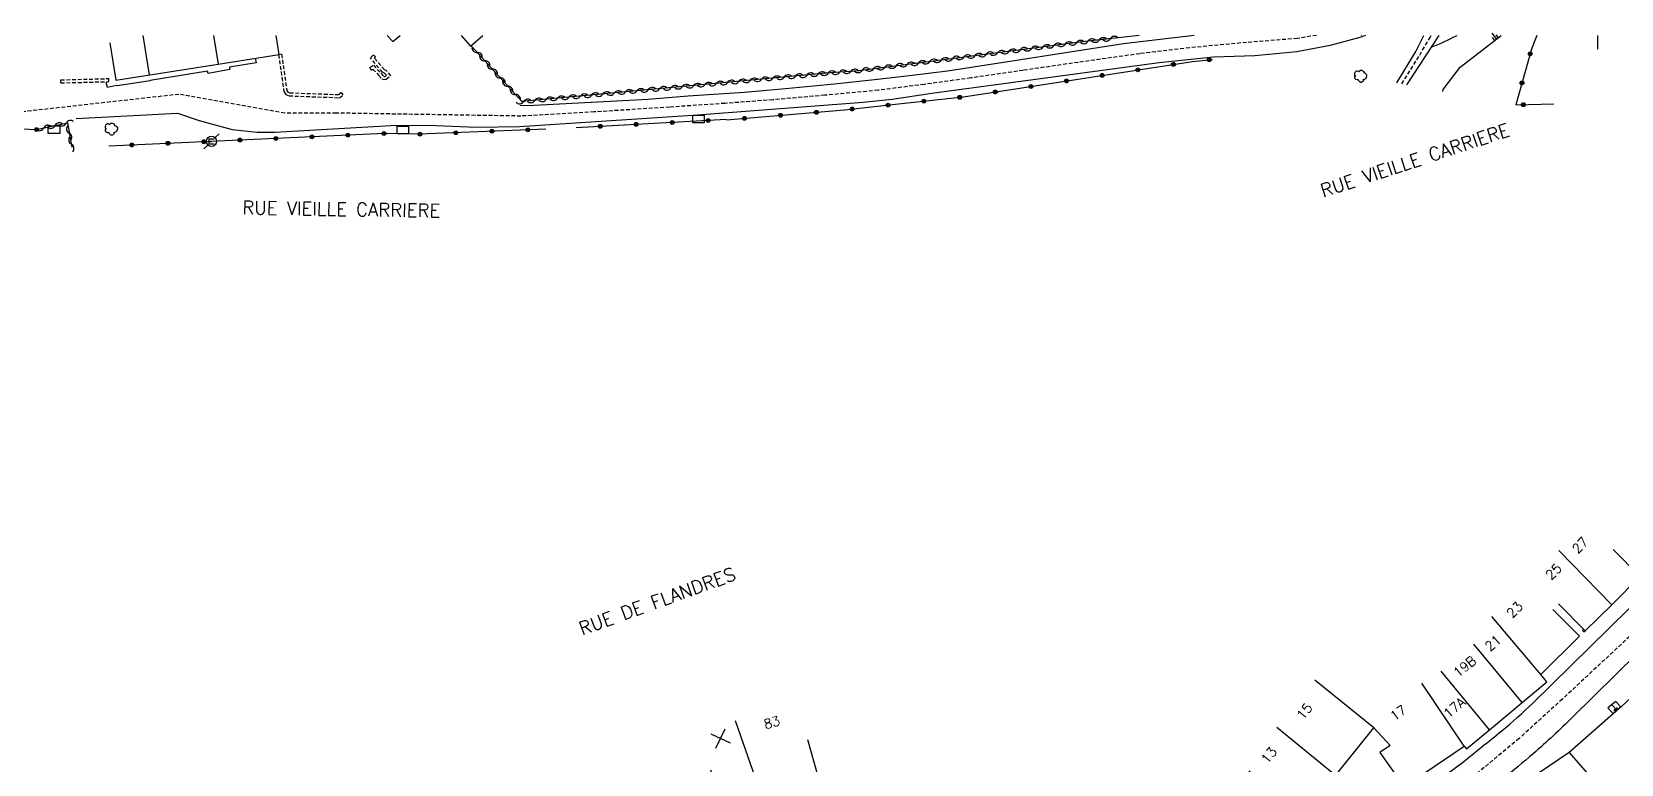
# Model space of a CAD drawing. Header units: millimetres. Extents: x 114000 to 119599, y 121000 to 124063.
# Drawn here: x 114334.6 to 114544.1, y 121903.9 to 122000.5 of the extents above; entities that cross this region are included whole.
import ezdxf
from ezdxf.enums import TextEntityAlignment as Align

# ---------------------------------------------------------------- set-up
doc = ezdxf.new("R2010")
doc.units = ezdxf.units.MM
doc.linetypes.add('DASHED', pattern=[0.75, 0.5, -0.25])
doc.layers.get('0').update_dxf_attribs({"linetype": 'CONTINUOUS'})
for name, color, linetype in [('W0001', 6, 'DASHED'), ('W0008', 7, 'CONTINUOUS'), ('W0100', 7, 'CONTINUOUS'), ('W0105', 7, 'CONTINUOUS'), ('W0112', 1, 'DASHED'), ('W0211', 2, 'CONTINUOUS'), ('W0300', 7, 'CONTINUOUS'), ('W0310', 3, 'CONTINUOUS'), ('W0322', 7, 'CONTINUOUS'), ('W0471', 7, 'CONTINUOUS'), ('W0989', 7, 'CONTINUOUS'), ('W0991', 7, 'CONTINUOUS'), ('W1102', 7, 'CONTINUOUS'), ('W1471', 7, 'CONTINUOUS')]:
    doc.layers.add(name, color=color, linetype=linetype)
doc.styles.get("Standard").update_dxf_attribs({"font": 'romans.shx', "width": 0.85})

# ---------------------------------------------------------------- blocks, each defined once
blk = doc.blocks.new('T300')
for p, q in [((-0.8, 0.51), (-0.86, 0.34)), ((-0.86, 0.34), (-0.86, 0.17)), ((-0.86, 0.17), (-0.74, 0.06)), ((-0.69, 0.63), (-0.8, 0.51)), ((-0.8, -0.06), (-0.74, 0.06)), ((-0.74, 0.06), (-0.69, 0.11)), ((-0.57, 0.69), (-0.69, 0.63)), ((-0.46, 0.69), (-0.57, 0.69)), ((-0.29, 0.63), (-0.46, 0.69)), ((-0.29, 0.63), (-0.17, 0.74)), ((-0.23, 0.57), (-0.29, 0.63)), ((-0.17, 0.74), (-0.06, 0.8)), ((-0.06, 0.8), (0.06, 0.8)), ((0.06, 0.8), (0.23, 0.74)), ((0.23, 0.74), (0.34, 0.63)), ((0.34, 0.63), (0.4, 0.51)), ((0.46, 0.46), (0.34, 0.46)), ((0.4, 0.51), (0.4, 0.46)), ((0.57, 0.4), (0.46, 0.46)), ((0.57, 0.4), (0.69, 0.29)), ((0.69, 0.29), (0.74, 0.17)), ((0.74, 0.06), (0.69, -0.17)), ((0.74, 0.17), (0.74, 0.06)), ((-0.8, -0.17), (-0.8, -0.06)), ((-0.8, -0.23), (-0.8, -0.17)), ((-0.74, -0.34), (-0.8, -0.23)), ((-0.69, -0.4), (-0.74, -0.34)), ((-0.51, -0.46), (-0.69, -0.4)), ((-0.4, -0.46), (-0.51, -0.46)), ((-0.4, -0.46), (-0.34, -0.46)), ((-0.34, -0.46), (-0.34, -0.4)), ((-0.34, -0.51), (-0.34, -0.46)), ((-0.29, -0.63), (-0.34, -0.51)), ((-0.17, -0.74), (-0.29, -0.63)), ((-0.06, -0.8), (-0.17, -0.74)), ((0.06, -0.8), (-0.06, -0.8)), ((0.17, -0.74), (0.06, -0.8)), ((0.23, -0.69), (0.17, -0.74)), ((0.29, -0.46), (0.23, -0.46)), ((0.29, -0.63), (0.23, -0.69)), ((0.46, -0.4), (0.29, -0.46)), ((0.34, -0.51), (0.29, -0.63)), ((0.34, -0.51), (0.34, -0.46)), ((0.57, -0.34), (0.46, -0.4)), ((0.63, -0.29), (0.57, -0.34)), ((0.69, -0.17), (0.63, -0.29))]:
    blk.add_line(p, q)
blk = doc.blocks.new('t322o')
at = {"color": 0, "linetype": 'Continuous'}
for radius in [0.25, 0.15]:
    blk.add_circle((0, 0), radius, dxfattribs=at)
blk = doc.blocks.new('t211o')
at = {"color": 0, "linetype": 'Continuous'}
for p, q in [((-0.29, 0.5), (-0.29, 0)), ((0, 1), (0, 0)), ((0.29, 0.5), (0.29, 0))]:
    blk.add_line(p, q, dxfattribs=at)
blk = doc.blocks.new('t991o')
at = {"color": 0, "linetype": 'Continuous'}
for p, q in [((-1, 1), (1, -1)), ((-1, -1), (1, 1))]:
    blk.add_line(p, q, dxfattribs=at)
blk = doc.blocks.new('t310o')
at = {"color": 0, "linetype": 'Continuous'}
for centre, start, end in [((-0.5, 0.38), 216.8699, 323.1304), ((0.5, -0.37), 36.8699, 143.1303)]:
    blk.add_arc(centre, 0.625, start, end, dxfattribs=at)
blk = doc.blocks.new('T471')
for p, q in [((-0.333334, 0.333334), (-0.333334, -0.333334)), ((-0.333334, 0.333334), (0.333334, 0.333334)), ((-0.333334, 0), (0, 0)), ((0.500001, 0.500001), (1.000002, 1.000002)), ((-0.500001, -0.500001), (-1.000002, -1.000002)), ((-0.333334, -0.333334), (0.333334, -0.333334))]:
    blk.add_line(p, q)
blk.add_ellipse((0, 0), major_axis=(0.471405, 0.471405), ratio=1, start_param=5.4977871438, end_param=11.780972451)
blk = doc.blocks.new('T1471')
at = {"color": 0, "linetype": 'Continuous', "flags": 128}
blk.add_lwpolyline([(-0.75, -0.5), (-0.75, 0.5), (0.75, 0.5), (0.75, -0.5), (-0.75, -0.5)], dxfattribs=at)

msp = doc.modelspace()

# ---------------------------------------------------------------- linework, layer by layer
at = {"layer": 'W0001'}
for points in [[(114503.92, 122000), (114501.36, 121999.59), (114494.69, 121999.06), (114487.18, 121998.36), (114480.62, 121997.58), (114472.49, 121996.44), (114465.23, 121995.38), (114458.34, 121994.38), (114452.22, 121993.54), (114446.13, 121992.76), (114439.09, 121992.1), (114432.23, 121991.51), (114425.93, 121991.03), (114418.63, 121990.54), (114408.7, 121989.9), (114399.03, 121989.36), (114374.71, 121989.75), (114367.93, 121989.74), (114353.94, 121992.22), (114344.94, 121991.22), (114329.13, 121989.45)], [(114515.16, 121993.61), (114517.13, 121996.76), (114518.87, 121999.7), (114519.04, 122000)], [(114571.44, 121942.84), (114563.52, 121939.79), (114559.08, 121935.28), (114545.19, 121920.79), (114536.32, 121912.52), (114530.61, 121907.33), (114525.16, 121902.81), (114514.41, 121894.8), (114499.41, 121884.15), (114486.62, 121873.92), (114474.01, 121862.93), (114469.57, 121858.67), (114465.99, 121854.15), (114462.93, 121850.14), (114460.03, 121845.71), (114457.55, 121840.34), (114455, 121832.16), (114455.59, 121823.64), (114456.87, 121818.61), (114459.77, 121809.67), (114465.1, 121794.71)]]:
    msp.add_lwpolyline(points, dxfattribs=at)
at = {"layer": 'W0008'}
for points in [[(114487.77, 122000), (114478.46, 121998.86), (114463.8, 121996.61), (114455.25, 121995.29), (114450.24, 121994.66), (114446.06, 121994.17), (114440.37, 121993.57), (114433.9, 121992.95), (114428.52, 121992.48), (114421.09, 121992), (114415.8, 121991.56), (114399.94, 121990.69), (114398.93, 121990.75)], [(114510.37, 122000), (114509.6, 121999.72), (114505.7, 121998.65), (114501.32, 121997.82), (114495.79, 121997.28), (114490.34, 121997.11), (114483.16, 121996.38), (114453.2, 121992.32), (114447.99, 121991.53), (114444.17, 121991.15), (114422.33, 121989.46)], [(114340.42, 121989.02), (114353.77, 121989.75), (114356.62, 121988.79), (114360.99, 121987.59), (114364.27, 121987.25), (114366.59, 121987.24), (114382.68, 121988.15), (114387.81, 121988.12), (114393.19, 121987.89), (114398.86, 121988), (114422.35, 121989.52)]]:
    msp.add_lwpolyline(points, dxfattribs=at)
at = {"layer": 'W0008', "flags": 128}
for points in [[(114489.55, 121899.08), (114501.5, 121896.75), (114501.49, 121896.56, 0.032), (114506.97, 121895.7, 0.0795), (114510.64, 121895.93, 0.0811), (114515.06, 121898.18), (114523.16, 121904.16, 0.0027), (114528.32, 121908.36, 0.0215), (114532.41, 121911.98), (114547.58, 121926.89, 0.0063), (114552.61, 121931.87, 0.0425), (114556.55, 121936.54, 0.0761), (114559.61, 121942.96, 0.0492), (114560.56, 121947.87, 0.018), (114560.76, 121951.86), (114560.65, 121971.08), (114560.49, 121992.37, 0.046171), (114559.89, 122000, 0.0441)], [(114509.85, 122000, -0.000122), (114509.79, 121999.98)], [(114515.82, 121993.48), (114520.07, 122000, -0.0186)], [(114576.5, 121912.97), (114572.52, 121926.11, -0.0013), (114571.51, 121929.51, 0.0632), (114570.32, 121932.57, 0.151), (114568.09, 121934.68, 0.1753), (114564.6, 121934.8, 0.0982), (114561, 121932.65, 0.0092), (114557.5, 121929.68), (114537.67, 121910.12, -0.0103), (114532.48, 121905.32, -0.0205), (114524.33, 121898.85), (114490.27, 121873.67, 0.0209), (114487.07, 121871.1, 0.0694), (114485, 121868.87, 0.0717), (114484.17, 121867.01, 0.1407), (114484.03, 121864.6, 0.0416), (114484.37, 121863.77), (114486.76, 121860.46)]]:
    msp.add_lwpolyline(points, format="xyb", dxfattribs=at)
msp.add_lwpolyline([(114514.49, 121993.73), (114516.98, 121997.89), (114518.05, 122000)], dxfattribs=at)
at = {"layer": 'W0100'}
msp.add_line((114367.18, 121997.48), (114366.79, 122000), dxfattribs=at)
for points in [[(114344.87, 121999.03), (114345.65, 121994.09), (114359.12, 121996.22), (114367.18, 121997.48)], [(114381.42, 122000), (114382.16, 121999.17), (114383.1, 122000)], [(114391.16, 122000), (114392.4, 121998.58), (114394.02, 122000)], [(114541.01, 121998.16), (114541, 122000)], [(114544.03, 121911.46), (114543.36, 121912.22), (114542.33, 121911.35), (114543.01, 121910.57)], [(114542.84, 121911.78), (114543.52, 121911.01), (114543.54, 121911.41), (114543.12, 121911.04), (114543.52, 121911.01)]]:
    msp.add_lwpolyline(points, dxfattribs=at)
at = {"layer": 'W0100', "flags": 128}
for points in [[(114535.81, 121925.08), (114539.32, 121921.53), (114542.83, 121924.94), (114546.55, 121928.67), (114543.03, 121932.23)], [(114495.11, 121903.08), (114492.33, 121898.92), (114502.01, 121897.05), (114506.43, 121902.44), (114511.48, 121908.74), (114513.6, 121906.42), (114512.26, 121905.47), (114515.45, 121900.98), (114523.38, 121906.32), (114523.66, 121905.96), (114526.71, 121908.48), (114531.02, 121912.06), (114534.26, 121914.8), (114533.48, 121915.75), (114538.57, 121920.81), (114535.05, 121924.35)], [(114552.83, 121913.06), (114549.23, 121916.52), (114547.22, 121914.43), (114544.12, 121911.54), (114537.2, 121905.47), (114530.53, 121900.98), (114527.11, 121898.23), (114520.38, 121892.82), (114516.29, 121889.59), (114512.52, 121886.56), (114509.19, 121883.85), (114505.76, 121881.02), (114502.54, 121878.51), (114498.75, 121875.41), (114501.91, 121871.54)], [(114424.04, 121903.18), (114425.69, 121898.46), (114430.64, 121900.2), (114438.21, 121902.32), (114436.86, 121907.14)]]:
    msp.add_lwpolyline(points, dxfattribs=at)
at = {"layer": 'W0105'}
msp.add_line((114364.02, 121996.98), (114364.12, 121996.36), dxfattribs=at)
msp.add_lwpolyline([(114364.12, 121996.36), (114360.63, 121995.8), (114360.67, 121995.51), (114357.8, 121994.97), (114357.74, 121995.27), (114350.15, 121994.06), (114350.15, 121993.99), (114345.81, 121993.34), (114345.75, 121993.39), (114344.54, 121993.14), (114344.37, 121993.8)], dxfattribs=at)
at = {"layer": 'W0112'}
for p, q in [((114367.5, 121997.5), (114367.1, 121997.44)), ((114379.6, 121997.44), (114379.89, 121997.15)), ((114338.39, 121993.73), (114338.38, 121994.13)), ((114344.74, 121993.9), (114344.73, 121994.3)), ((114379.32, 121995.41), (114379.11, 121995.75)), ((114375.33, 121992.46), (114375.57, 121992.14))]:
    msp.add_line(p, q, dxfattribs=at)
for points in [[(114367.1, 121997.44), (114367.79, 121992.58), (114368.04, 121992.19), (114368.49, 121992.03), (114375.11, 121991.78), (114375.57, 121992.14)], [(114367.5, 121997.5), (114368.18, 121992.72), (114368.31, 121992.52), (114368.57, 121992.43), (114374.98, 121992.19), (114375.33, 121992.46)], [(114379.11, 121995.75), (114379.6, 121996.07), (114380.56, 121995.01), (114380.93, 121994.61), (114381.03, 121994.57), (114381.12, 121994.59), (114381.31, 121994.73), (114381.04, 121995.03), (114380.81, 121995.13), (114379.2, 121997.02), (114379.6, 121997.44)], [(114379.32, 121995.41), (114379.53, 121995.55), (114380.26, 121994.74), (114380.7, 121994.27), (114381, 121994.16), (114381.29, 121994.22), (114381.9, 121994.67), (114381.27, 121995.37), (114381.05, 121995.46), (114379.74, 121997), (114379.89, 121997.15)], [(114338.38, 121994.13), (114344.73, 121994.3)], [(114338.39, 121993.73), (114344.74, 121993.9)], [(114539.14, 121921.71), (114538.98, 121921.56), (114539.15, 121921.37), (114539.32, 121921.53)]]:
    msp.add_lwpolyline(points, dxfattribs=at)
at = {"layer": 'W0211', "flags": 128}
msp.add_lwpolyline([(114519.04, 121998.42, 0.0234), (114522.45, 122000, 0.0366)], format="xyb", dxfattribs=at)
msp.add_lwpolyline([(114520.55, 121992.61), (114520.6, 121992.85), (114522.83, 121995.82), (114528.27, 122000)], dxfattribs=at)
at = {"layer": 'W0310'}
for points in [[(114439.23, 121995), (114422.76, 121993.46), (114399.15, 121991.27), (114392.52, 121998.58)], [(114480.53, 122000), (114473.77, 121999.22), (114443.57, 121995.34), (114439.23, 121995)], [(114335.18, 121987.58), (114339.25, 121988.45), (114339.84, 121985.28)]]:
    msp.add_lwpolyline(points, dxfattribs=at)
at = {"layer": 'W0322'}
msp.add_line((114426.1, 121988.91), (114406.31, 121987.83), dxfattribs=at)
at = {"layer": 'W0322', "flags": 128}
msp.add_lwpolyline([(114532.97, 122000, 0.005332), (114532.24, 121998.18), (114530.18, 121990.83), (114535.18, 121990.98)], format="xyb", dxfattribs=at)
at = {"layer": 'W0322'}
for points in [[(114426.15, 121988.86), (114441.69, 121990.18), (114449.62, 121991.04), (114457.39, 121991.89), (114487.55, 121996.56), (114490.18, 121996.83)], [(114323.34, 121987.43), (114327.44, 121987.93), (114335.18, 121987.58)], [(114402.34, 121987.65), (114385.59, 121986.97), (114381.09, 121987.07), (114344.74, 121985.41)]]:
    msp.add_lwpolyline(points, dxfattribs=at)
at = {"layer": 'W1102'}
for p, q in [((114349.22, 122000), (114350.04, 121994.79)), ((114358.52, 122000), (114359.12, 121996.22)), ((114542.83, 121924.94), (114535.87, 121932.11)), ((114533.48, 121915.75), (114527.02, 121923.39)), ((114531.02, 121912.06), (114524.64, 121919.75)), ((114511.48, 121908.74), (114503.67, 121915)), ((114523.38, 121906.32), (114517.8, 121914.61)), ((114526.71, 121908.48), (114520.34, 121916.19)), ((114430.64, 121900.2), (114427.34, 121909.64)), ((114506.43, 121902.44), (114498.69, 121908.78)), ((114537.2, 121905.47), (114543.79, 121897.95))]:
    msp.add_line(p, q, dxfattribs=at)

# ---------------------------------------------------------------- block references
at = {"layer": 'W0211', "rotation": 37.49325895015219}
msp.add_blockref('t211o', (114527.62, 121999.5), dxfattribs=at)
at = {"layer": 'W0300'}
for p in [(114509.77, 121994.6), (114345.1, 121987.63)]:
    msp.add_blockref('T300', p, dxfattribs=at)
at = {"layer": 'W0310'}
for p, rotation in [((114393.27, 121997.75), 132.1564936811034), ((114461.87, 121997.69), 187.3078223544322), ((114463.35, 121997.88), 187.3078223544322), ((114464.84, 121998.07), 187.3078223544322), ((114466.33, 121998.26), 187.3078223544322), ((114467.82, 121998.45), 187.3078223544322), ((114469.3, 121998.65), 187.3078223544322), ((114470.79, 121998.84), 187.3078223544322), ((114472.28, 121999.03), 187.3078223544322), ((114473.77, 121999.22), 187.3078223544322), ((114475.26, 121999.39), 186.6065735613572), ((114476.75, 121999.56), 186.6065735613572), ((114394.28, 121996.64), 132.1564936811034), ((114395.29, 121995.53), 132.1564936811034), ((114445.5, 121995.59), 187.3078223544322), ((114446.99, 121995.78), 187.3078223544322), ((114448.48, 121995.97), 187.3078223544322), ((114449.96, 121996.16), 187.3078223544322), ((114451.45, 121996.35), 187.3078223544322), ((114452.94, 121996.55), 187.3078223544322), ((114454.43, 121996.74), 187.3078223544322), ((114455.91, 121996.93), 187.3078223544322), ((114457.4, 121997.12), 187.3078223544322), ((114458.89, 121997.31), 187.3078223544322), ((114460.38, 121997.5), 187.3078223544322), ((114396.29, 121994.42), 132.1564936811034), ((114397.3, 121993.3), 132.1564936811034), ((114423.29, 121993.51), 185.3387576449288), ((114424.79, 121993.65), 185.3387576449288), ((114426.28, 121993.79), 185.3387576449288), ((114427.78, 121993.93), 185.3387576449288), ((114429.27, 121994.07), 185.3387576449288), ((114430.76, 121994.21), 185.3387576449288), ((114432.26, 121994.35), 185.3387576449288), ((114433.75, 121994.49), 185.3387576449288), ((114435.24, 121994.62), 185.3387576449288), ((114436.74, 121994.76), 185.3387576449288), ((114438.23, 121994.9), 185.3387576449288), ((114439.53, 121995.02), 184.5722723420168), ((114441.02, 121995.14), 184.5722723420168), ((114442.52, 121995.26), 184.5722723420168), ((114444.01, 121995.4), 187.3078223544322), ((114398.31, 121992.19), 132.1564936811034), ((114400.89, 121991.43), 185.2990942572687), ((114402.38, 121991.57), 185.2990942572687), ((114403.88, 121991.71), 185.2990942572687), ((114405.37, 121991.85), 185.2990942572687), ((114406.87, 121991.98), 185.2990942572687), ((114408.36, 121992.12), 185.2990942572687), ((114409.85, 121992.26), 185.2990942572687), ((114411.35, 121992.4), 185.2990942572687), ((114412.84, 121992.54), 185.2990942572687), ((114414.33, 121992.68), 185.2990942572687), ((114415.83, 121992.82), 185.2990942572687), ((114417.32, 121992.95), 185.2990942572687), ((114418.82, 121993.09), 185.2990942572687), ((114420.31, 121993.23), 185.2990942572687), ((114421.8, 121993.37), 185.2990942572687), ((114399.4, 121991.29), 185.2990942572687), ((114336.16, 121987.79), 11.97530990488457), ((114337.63, 121988.1), 11.97530990488457), ((114339.1, 121988.41), 11.97530990488457), ((114339.49, 121987.12), 280.5136304991259), ((114339.77, 121985.65), 280.5136304991259)]:
    msp.add_blockref('t310o', p, dxfattribs=dict(at, rotation=rotation))
at = {"layer": 'W0322'}
for p, rotation in [((114485.04, 121996.17), 8.806387921161084), ((114489.75, 121996.79), 5.874925926395893), ((114532.07, 121997.57), 254.310120709487), ((114470.96, 121993.99), 8.806387921161084), ((114475.66, 121994.72), 8.806387921161084), ((114480.35, 121995.45), 8.806387921161084), ((114530.99, 121993.72), 254.310120709487), ((114456.88, 121991.83), 6.208960339177405), ((114461.57, 121992.54), 8.806387921161084), ((114466.27, 121993.26), 8.806387921161084), ((114433.25, 121989.46), 4.853908978997379), ((114437.98, 121989.86), 4.853908978997379), ((114442.71, 121990.29), 6.226668159783213), ((114447.43, 121990.8), 6.226668159783213), ((114452.15, 121991.32), 6.208960339177405), ((114531.18, 121990.86), 1.71694251740176), ((114335.18, 121987.58), 357.4274101944241), ((114395.22, 121987.36), 182.3317184972323), ((114399.96, 121987.55), 182.3317184972323), ((114409.5, 121988.01), 183.1261072256043), ((114414.24, 121988.27), 183.1261072256043), ((114418.99, 121988.52), 183.1261072256043), ((114423.73, 121988.78), 183.1261072256043), ((114428.51, 121989.06), 4.853908978997379), ((114347.76, 121985.55), 182.6019685696853), ((114352.51, 121985.77), 182.6019685696853), ((114357.25, 121985.98), 182.6019685696853), ((114362, 121986.2), 182.6019685696853), ((114366.74, 121986.41), 182.6019685696853), ((114371.49, 121986.63), 182.6019685696853), ((114376.23, 121986.85), 182.6019685696853), ((114380.98, 121987.06), 182.6019685696853), ((114385.73, 121986.97), 182.3317184972323), ((114390.47, 121987.16), 182.3317184972323)]:
    msp.add_blockref('t322o', p, dxfattribs=dict(at, rotation=rotation))
at = {"layer": 'W0471'}
msp.add_blockref('T471', (114358.25, 121986.03), dxfattribs=at)
at = {"layer": 'W0991', "rotation": 19.27643691751991}
msp.add_blockref('t991o', (114425.36, 121907.35), dxfattribs=at)
at = {"layer": 'W1471'}
for p in [(114337.49, 121987.57), (114383.47, 121987.52), (114422.46, 121988.99)]:
    msp.add_blockref('T1471', p, dxfattribs=at)

# ---------------------------------------------------------------- texts
at = {"layer": 'W0989'}
for s, rotation, p in [('RUE VIEILLE CARRIERE', 18.289, (114516.89, 121983.55)), ('RUE VIEILLE CARRIERE', 359.0848, (114375.36, 121977.1)), ('RUE DE FLANDRES', 19.8561, (114417.01, 121925.44))]:
    msp.add_text(s, height=1.75, rotation=rotation, dxfattribs=at).set_placement(p, align=Align.MIDDLE)
at = {"layer": 'W0991'}
for s, rotation, p in [('27', 45.15, (114538.66, 121932.8)), ('25', 44.1426, (114535.16, 121929.33)), ('23', 44.7894, (114530.03, 121924.31)), ('21', 40.2119, (114527.16, 121919.92)), ('19B', 39.6923, (114523.44, 121916.81)), ('17A', 39.5683, (114522.08, 121911.39)), ('83', 15.6872, (114432.13, 121909.44)), ('15', 51.2854, (114502.32, 121910.91)), ('17', 33.952, (114514.67, 121910.7)), ('13', 50.6875, (114497.64, 121905.13))]:
    msp.add_text(s, height=1.25, rotation=rotation, dxfattribs=at).set_placement(p, align=Align.MIDDLE)

doc.saveas('drawing.dxf')
